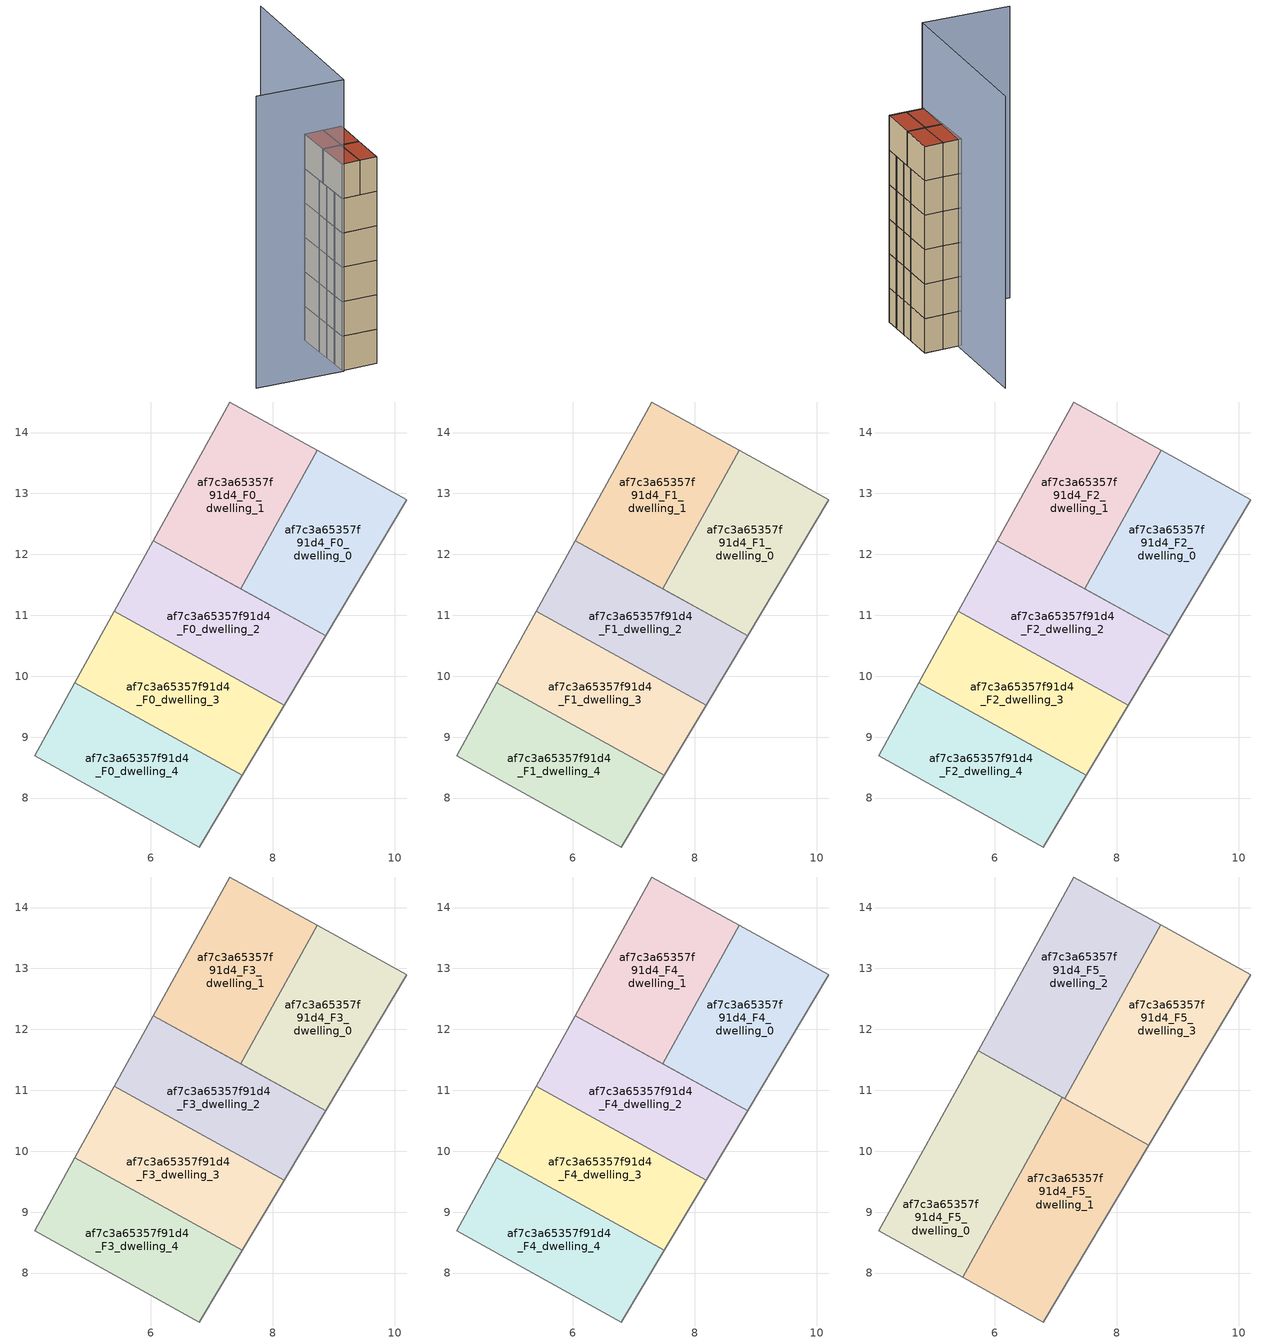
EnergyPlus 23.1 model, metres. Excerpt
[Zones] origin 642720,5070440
af7c3a65357f91d4_F0_dwelling_0
 floor ground (EU_floor_Construction): 8.87,10.67 10.2,12.9 8.73,13.71 7.47,11.44 z0
 wall adiabatic (EU_wall_Construction): 8.73,13.71 10.2,12.9 8.87,10.67 7.47,11.44 z0:3
 wall to af7c3a65357f91d4_F0_dwelling_1 (EU_wall_Construction): 7.47,11.44 8.73,13.71 z0:3
af7c3a65357f91d4_F0_dwelling_1
 floor ground (EU_floor_Construction): 7.47,11.44 8.73,13.71 7.3,14.5 6.04,12.23 z0
 wall adiabatic (EU_wall_Construction): 7.47,11.44 6.04,12.23 7.3,14.5 8.73,13.71 z0:3
af7c3a65357f91d4_F0_dwelling_2
 floor ground (EU_floor_Construction): 8.19,9.53 8.87,10.67 6.04,12.23 5.4,11.07 z0
 wall adiabatic (EU_wall_Construction): 5.4,11.07 6.04,12.23 8.87,10.67 8.19,9.53 z0:3
 wall to af7c3a65357f91d4_F0_dwelling_3 (EU_wall_Construction): 8.19,9.53 5.4,11.07 z0:3
af7c3a65357f91d4_F0_dwelling_3
 floor ground (EU_floor_Construction): 7.5,8.37 8.19,9.53 5.4,11.07 4.75,9.89 z0
 wall adiabatic (EU_wall_Construction): 8.19,9.53 7.5,8.37 / 4.75,9.89 5.4,11.07 z0:3
 wall to af7c3a65357f91d4_F0_dwelling_4 (EU_wall_Construction): 7.5,8.37 4.75,9.89 z0:3
af7c3a65357f91d4_F0_dwelling_4
 floor ground (EU_floor_Construction): 6.79,7.2 7.5,8.37 4.75,9.89 4.09,8.7 z0
 wall adiabatic (EU_wall_Construction): 7.5,8.37 6.79,7.2 4.09,8.7 4.75,9.89 z0:3
af7c3a65357f91d4_F1_dwelling_0
 floor to af7c3a65357f91d4_F0_dwelling_0 (EU_floor_Construction): 8.87,10.67 10.2,12.9 8.73,13.71 7.47,11.44 z3
 wall adiabatic (EU_wall_Construction): 8.73,13.71 10.2,12.9 8.87,10.67 7.47,11.44 z3:6
 wall to af7c3a65357f91d4_F1_dwelling_1 (EU_wall_Construction): 7.47,11.44 8.73,13.71 z3:6
af7c3a65357f91d4_F1_dwelling_1
 floor to af7c3a65357f91d4_F0_dwelling_1 (EU_floor_Construction): 7.47,11.44 8.73,13.71 7.3,14.5 6.04,12.23 z3
 wall adiabatic (EU_wall_Construction): 7.47,11.44 6.04,12.23 7.3,14.5 8.73,13.71 z3:6
af7c3a65357f91d4_F1_dwelling_2
 floor to af7c3a65357f91d4_F0_dwelling_2 (EU_floor_Construction): 8.19,9.53 8.87,10.67 6.04,12.23 5.4,11.07 z3
 wall adiabatic (EU_wall_Construction): 5.4,11.07 6.04,12.23 8.87,10.67 8.19,9.53 z3:6
 wall to af7c3a65357f91d4_F1_dwelling_3 (EU_wall_Construction): 8.19,9.53 5.4,11.07 z3:6
af7c3a65357f91d4_F1_dwelling_3
 floor to af7c3a65357f91d4_F0_dwelling_3 (EU_floor_Construction): 7.5,8.37 8.19,9.53 5.4,11.07 4.75,9.89 z3
 wall adiabatic (EU_wall_Construction): 8.19,9.53 7.5,8.37 / 4.75,9.89 5.4,11.07 z3:6
 wall to af7c3a65357f91d4_F1_dwelling_4 (EU_wall_Construction): 7.5,8.37 4.75,9.89 z3:6
af7c3a65357f91d4_F1_dwelling_4
 floor to af7c3a65357f91d4_F0_dwelling_4 (EU_floor_Construction): 6.79,7.2 7.5,8.37 4.75,9.89 4.09,8.7 z3
 wall adiabatic (EU_wall_Construction): 7.5,8.37 6.79,7.2 4.09,8.7 4.75,9.89 z3:6
af7c3a65357f91d4_F2_dwelling_0
 floor to af7c3a65357f91d4_F1_dwelling_0 (EU_floor_Construction): 8.87,10.67 10.2,12.9 8.73,13.71 7.47,11.44 z6
 wall adiabatic (EU_wall_Construction): 8.73,13.71 10.2,12.9 8.87,10.67 7.47,11.44 z6:9
 wall to af7c3a65357f91d4_F2_dwelling_1 (EU_wall_Construction): 7.47,11.44 8.73,13.71 z6:9
af7c3a65357f91d4_F2_dwelling_1
 floor to af7c3a65357f91d4_F1_dwelling_1 (EU_floor_Construction): 7.47,11.44 8.73,13.71 7.3,14.5 6.04,12.23 z6
 wall adiabatic (EU_wall_Construction): 7.47,11.44 6.04,12.23 7.3,14.5 8.73,13.71 z6:9
af7c3a65357f91d4_F2_dwelling_2
 floor to af7c3a65357f91d4_F1_dwelling_2 (EU_floor_Construction): 8.19,9.53 8.87,10.67 6.04,12.23 5.4,11.07 z6
 wall adiabatic (EU_wall_Construction): 5.4,11.07 6.04,12.23 8.87,10.67 8.19,9.53 z6:9
 wall to af7c3a65357f91d4_F2_dwelling_3 (EU_wall_Construction): 8.19,9.53 5.4,11.07 z6:9
af7c3a65357f91d4_F2_dwelling_3
 floor to af7c3a65357f91d4_F1_dwelling_3 (EU_floor_Construction): 7.5,8.37 8.19,9.53 5.4,11.07 4.75,9.89 z6
 wall adiabatic (EU_wall_Construction): 8.19,9.53 7.5,8.37 / 4.75,9.89 5.4,11.07 z6:9
 wall to af7c3a65357f91d4_F2_dwelling_4 (EU_wall_Construction): 7.5,8.37 4.75,9.89 z6:9
af7c3a65357f91d4_F2_dwelling_4
 floor to af7c3a65357f91d4_F1_dwelling_4 (EU_floor_Construction): 6.79,7.2 7.5,8.37 4.75,9.89 4.09,8.7 z6
 wall adiabatic (EU_wall_Construction): 7.5,8.37 6.79,7.2 4.09,8.7 4.75,9.89 z6:9
af7c3a65357f91d4_F3_dwelling_0
 floor to af7c3a65357f91d4_F2_dwelling_0 (EU_floor_Construction): 8.87,10.67 10.2,12.9 8.73,13.71 7.47,11.44 z9
 wall adiabatic (EU_wall_Construction): 8.73,13.71 10.2,12.9 8.87,10.67 7.47,11.44 z9:12
 wall to af7c3a65357f91d4_F3_dwelling_1 (EU_wall_Construction): 7.47,11.44 8.73,13.71 z9:12
af7c3a65357f91d4_F3_dwelling_1
 floor to af7c3a65357f91d4_F2_dwelling_1 (EU_floor_Construction): 7.47,11.44 8.73,13.71 7.3,14.5 6.04,12.23 z9
 wall adiabatic (EU_wall_Construction): 7.47,11.44 6.04,12.23 7.3,14.5 8.73,13.71 z9:12
af7c3a65357f91d4_F3_dwelling_2
 floor to af7c3a65357f91d4_F2_dwelling_2 (EU_floor_Construction): 8.19,9.53 8.87,10.67 6.04,12.23 5.4,11.07 z9
 wall adiabatic (EU_wall_Construction): 5.4,11.07 6.04,12.23 8.87,10.67 8.19,9.53 z9:12
 wall to af7c3a65357f91d4_F3_dwelling_3 (EU_wall_Construction): 8.19,9.53 5.4,11.07 z9:12
af7c3a65357f91d4_F3_dwelling_3
 floor to af7c3a65357f91d4_F2_dwelling_3 (EU_floor_Construction): 7.5,8.37 8.19,9.53 5.4,11.07 4.75,9.89 z9
 wall adiabatic (EU_wall_Construction): 8.19,9.53 7.5,8.37 / 4.75,9.89 5.4,11.07 z9:12
 wall to af7c3a65357f91d4_F3_dwelling_4 (EU_wall_Construction): 7.5,8.37 4.75,9.89 z9:12
af7c3a65357f91d4_F3_dwelling_4
 floor to af7c3a65357f91d4_F2_dwelling_4 (EU_floor_Construction): 6.79,7.2 7.5,8.37 4.75,9.89 4.09,8.7 z9
 wall adiabatic (EU_wall_Construction): 7.5,8.37 6.79,7.2 4.09,8.7 4.75,9.89 z9:12
af7c3a65357f91d4_F4_dwelling_0
 floor to af7c3a65357f91d4_F3_dwelling_0 (EU_floor_Construction): 8.87,10.67 10.2,12.9 8.73,13.71 7.47,11.44 z12
 wall adiabatic (EU_wall_Construction): 8.73,13.71 10.2,12.9 8.87,10.67 7.47,11.44 z12:15
 wall to af7c3a65357f91d4_F4_dwelling_1 (EU_wall_Construction): 7.47,11.44 8.73,13.71 z12:15
af7c3a65357f91d4_F4_dwelling_1
 floor to af7c3a65357f91d4_F3_dwelling_1 (EU_floor_Construction): 7.47,11.44 8.73,13.71 7.3,14.5 6.04,12.23 z12
 wall adiabatic (EU_wall_Construction): 7.47,11.44 6.04,12.23 7.3,14.5 8.73,13.71 z12:15
 roof outside (EU_roof_Construction): 8.72,13.71 7.3,14.5 8.73,13.71 7.47,11.44 z15
af7c3a65357f91d4_F4_dwelling_2
 floor to af7c3a65357f91d4_F3_dwelling_2 (EU_floor_Construction): 8.19,9.53 8.87,10.67 6.04,12.23 5.4,11.07 z12
 wall adiabatic (EU_wall_Construction): 5.4,11.07 6.04,12.23 8.87,10.67 8.19,9.53 z12:15
 wall to af7c3a65357f91d4_F4_dwelling_3 (EU_wall_Construction): 8.19,9.53 5.4,11.07 z12:15
 ceiling adiabatic (EU_roof_Construction): 8.53,10.1 8.19,9.53 6.78,10.3 7.1,10.89 z15
af7c3a65357f91d4_F4_dwelling_3
 floor to af7c3a65357f91d4_F3_dwelling_3 (EU_floor_Construction): 7.5,8.37 8.19,9.53 5.4,11.07 4.75,9.89 z12
 wall adiabatic (EU_wall_Construction): 8.19,9.53 7.5,8.37 / 4.75,9.89 5.4,11.07 z12:15
 wall to af7c3a65357f91d4_F4_dwelling_4 (EU_wall_Construction): 7.5,8.37 4.75,9.89 z12:15
af7c3a65357f91d4_F4_dwelling_4
 floor to af7c3a65357f91d4_F3_dwelling_4 (EU_floor_Construction): 6.79,7.2 7.5,8.37 4.75,9.89 4.09,8.7 z12
 wall adiabatic (EU_wall_Construction): 7.5,8.37 6.79,7.2 4.09,8.7 4.75,9.89 z12:15
af7c3a65357f91d4_F5_dwelling_0
 floor to af7c3a65357f91d4_F4_dwelling_4 (EU_floor_Construction): 5.47,7.93 6.13,9.13 4.75,9.89 4.09,8.7 z15
 floor to af7c3a65357f91d4_F4_dwelling_3 (EU_floor_Construction): 6.13,9.13 6.78,10.3 5.4,11.07 4.75,9.89 z15
 floor to af7c3a65357f91d4_F4_dwelling_2 (EU_floor_Construction): 6.78,10.3 7.1,10.89 5.72,11.65 5.4,11.07 z15
 wall to af7c3a65357f91d4_F5_dwelling_1 (EU_wall_Construction): 7.1,10.89 5.47,7.93 z15:18
 wall adiabatic (EU_wall_Construction): 5.47,7.93 4.09,8.7 5.72,11.65 7.1,10.89 z15:18
 roof outside (EU_roof_Construction): 7.1,10.89 5.47,7.93 4.09,8.7 5.72,11.65 z18
af7c3a65357f91d4_F5_dwelling_1
 floor to af7c3a65357f91d4_F4_dwelling_4 (EU_floor_Construction): 6.79,7.2 7.5,8.37 6.13,9.13 5.47,7.93 z15
 floor to af7c3a65357f91d4_F4_dwelling_3 (EU_floor_Construction): 7.5,8.37 8.19,9.53 6.78,10.3 6.13,9.13 z15
 floor adiabatic (EU_floor_Construction): 6.79,7.2 8.53,10.1 7.1,10.89 6.13,9.13 6.78,10.3 8.19,9.53 z15
 wall adiabatic (EU_wall_Construction): 7.1,10.89 8.53,10.1 6.79,7.2 5.47,7.93 z15:18
 roof outside (EU_roof_Construction): 8.53,10.1 6.79,7.2 5.47,7.93 7.1,10.89 z18
af7c3a65357f91d4_F5_dwelling_2
 floor to af7c3a65357f91d4_F4_dwelling_1 (EU_floor_Construction): 7.47,11.44 8.72,13.71 7.3,14.5 6.04,12.23 z15
 floor to af7c3a65357f91d4_F4_dwelling_2 (EU_floor_Construction): 7.15,10.86 7.47,11.44 6.04,12.23 5.72,11.65 z15
 wall to af7c3a65357f91d4_F5_dwelling_3 (EU_wall_Construction): 8.72,13.71 7.15,10.86 z15:18
 wall adiabatic (EU_wall_Construction): 7.15,10.86 5.72,11.65 7.3,14.5 8.72,13.71 z15:18
 roof outside (EU_roof_Construction): 8.72,13.71 7.15,10.86 5.72,11.65 7.3,14.5 z18
af7c3a65357f91d4_F5_dwelling_3
 floor to af7c3a65357f91d4_F4_dwelling_0 (EU_floor_Construction): 8.87,10.67 10.2,12.9 8.73,13.71 7.47,11.44 z15
 floor to af7c3a65357f91d4_F4_dwelling_2 (EU_floor_Construction): 8.53,10.1 8.87,10.67 7.47,11.44 7.15,10.86 z15
 wall adiabatic (EU_wall_Construction): 8.72,13.71 10.2,12.9 8.53,10.1 7.15,10.86 z15:18
 roof outside (EU_roof_Construction): 10.2,12.9 8.53,10.1 7.15,10.86 8.72,13.71 z18
shading: 12.2,22.01 4.03,8.53 / 4.03,8.53 -2.51,12.5 z0:25.4
[Building]
EU S2 Campaign: North Axis=0; Terrain=City; Solar Distribution=FullExterior
[Site:Location]
Lyon-Bron: Latitude=45.75; Longitude=5; Time Zone=1; Elevation=198
[SizingPeriod:WeatherFileDays]
AnnualSizingPeriod: Begin Month=1; Begin Day of Month=1; End Month=12; End Day of Month=31; Day of Week for Start Day=Monday; Use Weather File Daylight Saving Period=No; Use Weather File Rain and Snow Indicators=No
[MATERIAL]
EU_InternalMass_Material: Roughness=MediumRough; Thickness=0.1; Conductivity=1; Density=1800; Specific Heat=900; Thermal Absorptance=0.9; Solar Absorptance=0.7; Visible Absorptance=0.7
[MATERIAL:NOMASS] Roughness=MediumRough; Thermal Absorptance=0.9; Solar Absorptance=0.7; Visible Absorptance=0.7
Name | Thermal Resistance
EU_wall_NoMass | 0.776494
EU_roof_NoMass | 0.486893
EU_floor_NoMass | 0.421597
[CONSTRUCTION]
EU_wall_Construction: EU_wall_NoMass
EU_roof_Construction: EU_roof_NoMass
EU_floor_Construction: EU_floor_NoMass
EU_InternalMass_Construction: EU_InternalMass_Material
[ZONE] Type=1; Multiplier=1; Ceiling Height=autocalculate; Floor Area=autocalculate; Part of Total Floor Area=Yes
Name | Volume
af7c3a65357f91d4_F0_dwelling_0; af7c3a65357f91d4_F1_dwelling_0; af7c3a65357f91d4_F2_dwelling_0; af7c3a65357f91d4_F3_dwelling_0; af7c3a65357f91d4_F4_dwelling_0 | 12.7485
af7c3a65357f91d4_F5_dwelling_0; af7c3a65357f91d4_F5_dwelling_3 | 15.9368
af7c3a65357f91d4_F0_dwelling_1; af7c3a65357f91d4_F1_dwelling_1; af7c3a65357f91d4_F2_dwelling_1; af7c3a65357f91d4_F3_dwelling_1; af7c3a65357f91d4_F4_dwelling_1; af7c3a65357f91d4_F0_dwelling_4; af7c3a65357f91d4_F1_dwelling_4; af7c3a65357f91d4_F2_dwelling_4; af7c3a65357f91d4_F3_dwelling_4; af7c3a65357f91d4_F4_dwelling_4 | 12.7471
af7c3a65357f91d4_F5_dwelling_1 | 15.9324
af7c3a65357f91d4_F0_dwelling_2; af7c3a65357f91d4_F1_dwelling_2; af7c3a65357f91d4_F2_dwelling_2; af7c3a65357f91d4_F3_dwelling_2; af7c3a65357f91d4_F4_dwelling_2 | 12.7544
af7c3a65357f91d4_F5_dwelling_2 | 15.9331
af7c3a65357f91d4_F0_dwelling_3; af7c3a65357f91d4_F1_dwelling_3; af7c3a65357f91d4_F2_dwelling_3; af7c3a65357f91d4_F3_dwelling_3; af7c3a65357f91d4_F4_dwelling_3 | 12.7375
[INTERNALMASS] Construction=EU_InternalMass_Construction
Name | Zone or ZoneList | Surface Area
af7c3a65357f91d4_F0_dwelling_0_EU_InternalMass | af7c3a65357f91d4_F0_dwelling_0 | 4.24892
af7c3a65357f91d4_F0_dwelling_1_EU_InternalMass | af7c3a65357f91d4_F0_dwelling_1 | 4.24937
af7c3a65357f91d4_F0_dwelling_2_EU_InternalMass | af7c3a65357f91d4_F0_dwelling_2 | 4.25137
af7c3a65357f91d4_F0_dwelling_3_EU_InternalMass | af7c3a65357f91d4_F0_dwelling_3 | 4.24622
af7c3a65357f91d4_F0_dwelling_4_EU_InternalMass | af7c3a65357f91d4_F0_dwelling_4 | 4.24913
af7c3a65357f91d4_F1_dwelling_0_EU_InternalMass | af7c3a65357f91d4_F1_dwelling_0 | 4.24892
af7c3a65357f91d4_F1_dwelling_1_EU_InternalMass | af7c3a65357f91d4_F1_dwelling_1 | 4.24937
af7c3a65357f91d4_F1_dwelling_2_EU_InternalMass | af7c3a65357f91d4_F1_dwelling_2 | 4.25137
af7c3a65357f91d4_F1_dwelling_3_EU_InternalMass | af7c3a65357f91d4_F1_dwelling_3 | 4.24622
af7c3a65357f91d4_F1_dwelling_4_EU_InternalMass | af7c3a65357f91d4_F1_dwelling_4 | 4.24913
af7c3a65357f91d4_F2_dwelling_0_EU_InternalMass | af7c3a65357f91d4_F2_dwelling_0 | 4.24892
af7c3a65357f91d4_F2_dwelling_1_EU_InternalMass | af7c3a65357f91d4_F2_dwelling_1 | 4.24937
af7c3a65357f91d4_F2_dwelling_2_EU_InternalMass | af7c3a65357f91d4_F2_dwelling_2 | 4.25137
af7c3a65357f91d4_F2_dwelling_3_EU_InternalMass | af7c3a65357f91d4_F2_dwelling_3 | 4.24622
af7c3a65357f91d4_F2_dwelling_4_EU_InternalMass | af7c3a65357f91d4_F2_dwelling_4 | 4.24913
af7c3a65357f91d4_F3_dwelling_0_EU_InternalMass | af7c3a65357f91d4_F3_dwelling_0 | 4.24892
af7c3a65357f91d4_F3_dwelling_1_EU_InternalMass | af7c3a65357f91d4_F3_dwelling_1 | 4.24937
af7c3a65357f91d4_F3_dwelling_2_EU_InternalMass | af7c3a65357f91d4_F3_dwelling_2 | 4.25137
af7c3a65357f91d4_F3_dwelling_3_EU_InternalMass | af7c3a65357f91d4_F3_dwelling_3 | 4.24622
af7c3a65357f91d4_F3_dwelling_4_EU_InternalMass | af7c3a65357f91d4_F3_dwelling_4 | 4.24913
af7c3a65357f91d4_F4_dwelling_0_EU_InternalMass | af7c3a65357f91d4_F4_dwelling_0 | 4.24892
af7c3a65357f91d4_F4_dwelling_1_EU_InternalMass | af7c3a65357f91d4_F4_dwelling_1 | 4.24937
af7c3a65357f91d4_F4_dwelling_2_EU_InternalMass | af7c3a65357f91d4_F4_dwelling_2 | 4.25137
af7c3a65357f91d4_F4_dwelling_3_EU_InternalMass | af7c3a65357f91d4_F4_dwelling_3 | 4.24622
af7c3a65357f91d4_F4_dwelling_4_EU_InternalMass | af7c3a65357f91d4_F4_dwelling_4 | 4.24913
af7c3a65357f91d4_F5_dwelling_0_EU_InternalMass | af7c3a65357f91d4_F5_dwelling_0 | 5.31196
af7c3a65357f91d4_F5_dwelling_1_EU_InternalMass | af7c3a65357f91d4_F5_dwelling_1 | 5.31106
af7c3a65357f91d4_F5_dwelling_2_EU_InternalMass | af7c3a65357f91d4_F5_dwelling_2 | 5.3113
af7c3a65357f91d4_F5_dwelling_3_EU_InternalMass | af7c3a65357f91d4_F5_dwelling_3 | 5.31213
[OTHEREQUIPMENT] Fuel Type=Electricity; Design Level Calculation Method=Watts/Area; Power per Zone Floor Area=1; Fraction Latent=0; Fraction Radiant=0; Fraction Lost=0; Carbon Dioxide Generation Rate=0; EndUse Subcategory=EU_Step8_InternalGains
Name | Zone or ZoneList or Space or SpaceList | Schedule
EU_Step8_InternalGain_af7c3a65357f91d4_F0_dwelling_0_f000 | af7c3a65357f91d4_F0_dwelling_0 | EU_Step8_GainSchedule_af7c3a65357f91d4_F0_dwelling_0_f000
EU_Step8_InternalGain_af7c3a65357f91d4_F0_dwelling_1_f000 | af7c3a65357f91d4_F0_dwelling_1 | EU_Step8_GainSchedule_af7c3a65357f91d4_F0_dwelling_1_f000
EU_Step8_InternalGain_af7c3a65357f91d4_F0_dwelling_2_f000 | af7c3a65357f91d4_F0_dwelling_2 | EU_Step8_GainSchedule_af7c3a65357f91d4_F0_dwelling_2_f000
EU_Step8_InternalGain_af7c3a65357f91d4_F0_dwelling_3_f000 | af7c3a65357f91d4_F0_dwelling_3 | EU_Step8_GainSchedule_af7c3a65357f91d4_F0_dwelling_3_f000
EU_Step8_InternalGain_af7c3a65357f91d4_F0_dwelling_4_f000 | af7c3a65357f91d4_F0_dwelling_4 | EU_Step8_GainSchedule_af7c3a65357f91d4_F0_dwelling_4_f000
EU_Step8_InternalGain_af7c3a65357f91d4_F1_dwelling_0_f000 | af7c3a65357f91d4_F1_dwelling_0 | EU_Step8_GainSchedule_af7c3a65357f91d4_F1_dwelling_0_f000
EU_Step8_InternalGain_af7c3a65357f91d4_F1_dwelling_1_f000 | af7c3a65357f91d4_F1_dwelling_1 | EU_Step8_GainSchedule_af7c3a65357f91d4_F1_dwelling_1_f000
EU_Step8_InternalGain_af7c3a65357f91d4_F1_dwelling_2_f000 | af7c3a65357f91d4_F1_dwelling_2 | EU_Step8_GainSchedule_af7c3a65357f91d4_F1_dwelling_2_f000
EU_Step8_InternalGain_af7c3a65357f91d4_F1_dwelling_3_f000 | af7c3a65357f91d4_F1_dwelling_3 | EU_Step8_GainSchedule_af7c3a65357f91d4_F1_dwelling_3_f000
EU_Step8_InternalGain_af7c3a65357f91d4_F1_dwelling_4_f000 | af7c3a65357f91d4_F1_dwelling_4 | EU_Step8_GainSchedule_af7c3a65357f91d4_F1_dwelling_4_f000
EU_Step8_InternalGain_af7c3a65357f91d4_F2_dwelling_0_f000 | af7c3a65357f91d4_F2_dwelling_0 | EU_Step8_GainSchedule_af7c3a65357f91d4_F2_dwelling_0_f000
EU_Step8_InternalGain_af7c3a65357f91d4_F2_dwelling_1_f000 | af7c3a65357f91d4_F2_dwelling_1 | EU_Step8_GainSchedule_af7c3a65357f91d4_F2_dwelling_1_f000
EU_Step8_InternalGain_af7c3a65357f91d4_F2_dwelling_2_f000 | af7c3a65357f91d4_F2_dwelling_2 | EU_Step8_GainSchedule_af7c3a65357f91d4_F2_dwelling_2_f000
EU_Step8_InternalGain_af7c3a65357f91d4_F2_dwelling_3_f000 | af7c3a65357f91d4_F2_dwelling_3 | EU_Step8_GainSchedule_af7c3a65357f91d4_F2_dwelling_3_f000
EU_Step8_InternalGain_af7c3a65357f91d4_F2_dwelling_4_f000 | af7c3a65357f91d4_F2_dwelling_4 | EU_Step8_GainSchedule_af7c3a65357f91d4_F2_dwelling_4_f000
EU_Step8_InternalGain_af7c3a65357f91d4_F3_dwelling_0_f000 | af7c3a65357f91d4_F3_dwelling_0 | EU_Step8_GainSchedule_af7c3a65357f91d4_F3_dwelling_0_f000
EU_Step8_InternalGain_af7c3a65357f91d4_F3_dwelling_1_f000 | af7c3a65357f91d4_F3_dwelling_1 | EU_Step8_GainSchedule_af7c3a65357f91d4_F3_dwelling_1_f000
EU_Step8_InternalGain_af7c3a65357f91d4_F3_dwelling_2_f000 | af7c3a65357f91d4_F3_dwelling_2 | EU_Step8_GainSchedule_af7c3a65357f91d4_F3_dwelling_2_f000
EU_Step8_InternalGain_af7c3a65357f91d4_F3_dwelling_3_f000 | af7c3a65357f91d4_F3_dwelling_3 | EU_Step8_GainSchedule_af7c3a65357f91d4_F3_dwelling_3_f000
EU_Step8_InternalGain_af7c3a65357f91d4_F3_dwelling_4_f000 | af7c3a65357f91d4_F3_dwelling_4 | EU_Step8_GainSchedule_af7c3a65357f91d4_F3_dwelling_4_f000
EU_Step8_InternalGain_af7c3a65357f91d4_F4_dwelling_0_f000 | af7c3a65357f91d4_F4_dwelling_0 | EU_Step8_GainSchedule_af7c3a65357f91d4_F4_dwelling_0_f000
EU_Step8_InternalGain_af7c3a65357f91d4_F4_dwelling_1_f000 | af7c3a65357f91d4_F4_dwelling_1 | EU_Step8_GainSchedule_af7c3a65357f91d4_F4_dwelling_1_f000
EU_Step8_InternalGain_af7c3a65357f91d4_F4_dwelling_2_f000 | af7c3a65357f91d4_F4_dwelling_2 | EU_Step8_GainSchedule_af7c3a65357f91d4_F4_dwelling_2_f000
EU_Step8_InternalGain_af7c3a65357f91d4_F4_dwelling_3_f000 | af7c3a65357f91d4_F4_dwelling_3 | EU_Step8_GainSchedule_af7c3a65357f91d4_F4_dwelling_3_f000
EU_Step8_InternalGain_af7c3a65357f91d4_F4_dwelling_4_f000 | af7c3a65357f91d4_F4_dwelling_4 | EU_Step8_GainSchedule_af7c3a65357f91d4_F4_dwelling_4_f000
EU_Step8_InternalGain_af7c3a65357f91d4_F5_dwelling_0_f000 | af7c3a65357f91d4_F5_dwelling_0 | EU_Step8_GainSchedule_af7c3a65357f91d4_F5_dwelling_0_f000
EU_Step8_InternalGain_af7c3a65357f91d4_F5_dwelling_1_f000 | af7c3a65357f91d4_F5_dwelling_1 | EU_Step8_GainSchedule_af7c3a65357f91d4_F5_dwelling_1_f000
EU_Step8_InternalGain_af7c3a65357f91d4_F5_dwelling_2_f000 | af7c3a65357f91d4_F5_dwelling_2 | EU_Step8_GainSchedule_af7c3a65357f91d4_F5_dwelling_2_f000
EU_Step8_InternalGain_af7c3a65357f91d4_F5_dwelling_3_f000 | af7c3a65357f91d4_F5_dwelling_3 | EU_Step8_GainSchedule_af7c3a65357f91d4_F5_dwelling_3_f000
[ZONEVENTILATION:DESIGNFLOWRATE] Schedule=EU_AlwaysOn; Design Flow Rate Calculation Method=AirChanges/Hour; Air Changes per Hour=0.693814; Ventilation Type=Natural; Fan Pressure Rise=0; Fan Total Efficiency=1; Constant Term Coefficient=1; Temperature Term Coefficient=0; Velocity Term Coefficient=0; Velocity Squared Term Coefficient=0; Minimum Indoor Temperature=-100; Maximum Indoor Temperature=100; Delta Temperature=-100; Minimum Outdoor Temperature=-100; Maximum Outdoor Temperature=100; Maximum Wind Speed=40
Name | Zone or ZoneList or Space or SpaceList
EU_ConstantAir_af7c3a65357f91d4_F0_dwelling_0 | af7c3a65357f91d4_F0_dwelling_0
EU_ConstantAir_af7c3a65357f91d4_F0_dwelling_1 | af7c3a65357f91d4_F0_dwelling_1
EU_ConstantAir_af7c3a65357f91d4_F0_dwelling_2 | af7c3a65357f91d4_F0_dwelling_2
EU_ConstantAir_af7c3a65357f91d4_F0_dwelling_3 | af7c3a65357f91d4_F0_dwelling_3
EU_ConstantAir_af7c3a65357f91d4_F0_dwelling_4 | af7c3a65357f91d4_F0_dwelling_4
EU_ConstantAir_af7c3a65357f91d4_F1_dwelling_0 | af7c3a65357f91d4_F1_dwelling_0
EU_ConstantAir_af7c3a65357f91d4_F1_dwelling_1 | af7c3a65357f91d4_F1_dwelling_1
EU_ConstantAir_af7c3a65357f91d4_F1_dwelling_2 | af7c3a65357f91d4_F1_dwelling_2
EU_ConstantAir_af7c3a65357f91d4_F1_dwelling_3 | af7c3a65357f91d4_F1_dwelling_3
EU_ConstantAir_af7c3a65357f91d4_F1_dwelling_4 | af7c3a65357f91d4_F1_dwelling_4
EU_ConstantAir_af7c3a65357f91d4_F2_dwelling_0 | af7c3a65357f91d4_F2_dwelling_0
EU_ConstantAir_af7c3a65357f91d4_F2_dwelling_1 | af7c3a65357f91d4_F2_dwelling_1
EU_ConstantAir_af7c3a65357f91d4_F2_dwelling_2 | af7c3a65357f91d4_F2_dwelling_2
EU_ConstantAir_af7c3a65357f91d4_F2_dwelling_3 | af7c3a65357f91d4_F2_dwelling_3
EU_ConstantAir_af7c3a65357f91d4_F2_dwelling_4 | af7c3a65357f91d4_F2_dwelling_4
EU_ConstantAir_af7c3a65357f91d4_F3_dwelling_0 | af7c3a65357f91d4_F3_dwelling_0
EU_ConstantAir_af7c3a65357f91d4_F3_dwelling_1 | af7c3a65357f91d4_F3_dwelling_1
EU_ConstantAir_af7c3a65357f91d4_F3_dwelling_2 | af7c3a65357f91d4_F3_dwelling_2
EU_ConstantAir_af7c3a65357f91d4_F3_dwelling_3 | af7c3a65357f91d4_F3_dwelling_3
EU_ConstantAir_af7c3a65357f91d4_F3_dwelling_4 | af7c3a65357f91d4_F3_dwelling_4
EU_ConstantAir_af7c3a65357f91d4_F4_dwelling_0 | af7c3a65357f91d4_F4_dwelling_0
EU_ConstantAir_af7c3a65357f91d4_F4_dwelling_1 | af7c3a65357f91d4_F4_dwelling_1
EU_ConstantAir_af7c3a65357f91d4_F4_dwelling_2 | af7c3a65357f91d4_F4_dwelling_2
EU_ConstantAir_af7c3a65357f91d4_F4_dwelling_3 | af7c3a65357f91d4_F4_dwelling_3
EU_ConstantAir_af7c3a65357f91d4_F4_dwelling_4 | af7c3a65357f91d4_F4_dwelling_4
EU_ConstantAir_af7c3a65357f91d4_F5_dwelling_0 | af7c3a65357f91d4_F5_dwelling_0
EU_ConstantAir_af7c3a65357f91d4_F5_dwelling_1 | af7c3a65357f91d4_F5_dwelling_1
EU_ConstantAir_af7c3a65357f91d4_F5_dwelling_2 | af7c3a65357f91d4_F5_dwelling_2
EU_ConstantAir_af7c3a65357f91d4_F5_dwelling_3 | af7c3a65357f91d4_F5_dwelling_3
[HVACTEMPLATE:THERMOSTAT] Constant Heating Setpoint=20; Constant Cooling Setpoint=50
EU_HeatOnly_af7c3a65357f91d4_F0_dwelling_0; EU_HeatOnly_af7c3a65357f91d4_F0_dwelling_1; EU_HeatOnly_af7c3a65357f91d4_F0_dwelling_2; EU_HeatOnly_af7c3a65357f91d4_F0_dwelling_3; EU_HeatOnly_af7c3a65357f91d4_F0_dwelling_4; EU_HeatOnly_af7c3a65357f91d4_F1_dwelling_0; EU_HeatOnly_af7c3a65357f91d4_F1_dwelling_1; EU_HeatOnly_af7c3a65357f91d4_F1_dwelling_2; EU_HeatOnly_af7c3a65357f91d4_F1_dwelling_3; EU_HeatOnly_af7c3a65357f91d4_F1_dwelling_4; EU_HeatOnly_af7c3a65357f91d4_F2_dwelling_0; EU_HeatOnly_af7c3a65357f91d4_F2_dwelling_1; EU_HeatOnly_af7c3a65357f91d4_F2_dwelling_2; EU_HeatOnly_af7c3a65357f91d4_F2_dwelling_3; EU_HeatOnly_af7c3a65357f91d4_F2_dwelling_4; EU_HeatOnly_af7c3a65357f91d4_F3_dwelling_0; EU_HeatOnly_af7c3a65357f91d4_F3_dwelling_1; EU_HeatOnly_af7c3a65357f91d4_F3_dwelling_2; EU_HeatOnly_af7c3a65357f91d4_F3_dwelling_3; EU_HeatOnly_af7c3a65357f91d4_F3_dwelling_4; EU_HeatOnly_af7c3a65357f91d4_F4_dwelling_0; EU_HeatOnly_af7c3a65357f91d4_F4_dwelling_1; EU_HeatOnly_af7c3a65357f91d4_F4_dwelling_2; EU_HeatOnly_af7c3a65357f91d4_F4_dwelling_3; EU_HeatOnly_af7c3a65357f91d4_F4_dwelling_4; EU_HeatOnly_af7c3a65357f91d4_F5_dwelling_0; EU_HeatOnly_af7c3a65357f91d4_F5_dwelling_1; EU_HeatOnly_af7c3a65357f91d4_F5_dwelling_2; EU_HeatOnly_af7c3a65357f91d4_F5_dwelling_3
[HVACTEMPLATE:ZONE:IDEALLOADSAIRSYSTEM] System Availability Schedule=EU_AlwaysOn; Maximum Heating Supply Air Temperature=50; Minimum Cooling Supply Air Temperature=13; Maximum Heating Supply Air Humidity Ratio=0.0156; Minimum Cooling Supply Air Humidity Ratio=0.0077; Heating Limit=NoLimit; Cooling Limit=NoLimit; Heating Availability Schedule=EU_AlwaysOn; Cooling Availability Schedule=EU_CoolingOff; Dehumidification Control Type=ConstantSensibleHeatRatio; Cooling Sensible Heat Ratio=0.7; Dehumidification Setpoint=60; Humidification Control Type=None; Humidification Setpoint=30; Outdoor Air Method=None; Outdoor Air Flow Rate per Person=0.00944; Outdoor Air Flow Rate per Zone Floor Area=0; Outdoor Air Flow Rate per Zone=0; Demand Controlled Ventilation Type=None; Outdoor Air Economizer Type=NoEconomizer; Heat Recovery Type=None; Sensible Heat Recovery Effectiveness=0.7; Latent Heat Recovery Effectiveness=0.65
Name | Template Thermostat
af7c3a65357f91d4_F0_dwelling_0 | EU_HeatOnly_af7c3a65357f91d4_F0_dwelling_0
af7c3a65357f91d4_F0_dwelling_1 | EU_HeatOnly_af7c3a65357f91d4_F0_dwelling_1
af7c3a65357f91d4_F0_dwelling_2 | EU_HeatOnly_af7c3a65357f91d4_F0_dwelling_2
af7c3a65357f91d4_F0_dwelling_3 | EU_HeatOnly_af7c3a65357f91d4_F0_dwelling_3
af7c3a65357f91d4_F0_dwelling_4 | EU_HeatOnly_af7c3a65357f91d4_F0_dwelling_4
af7c3a65357f91d4_F1_dwelling_0 | EU_HeatOnly_af7c3a65357f91d4_F1_dwelling_0
af7c3a65357f91d4_F1_dwelling_1 | EU_HeatOnly_af7c3a65357f91d4_F1_dwelling_1
af7c3a65357f91d4_F1_dwelling_2 | EU_HeatOnly_af7c3a65357f91d4_F1_dwelling_2
af7c3a65357f91d4_F1_dwelling_3 | EU_HeatOnly_af7c3a65357f91d4_F1_dwelling_3
af7c3a65357f91d4_F1_dwelling_4 | EU_HeatOnly_af7c3a65357f91d4_F1_dwelling_4
af7c3a65357f91d4_F2_dwelling_0 | EU_HeatOnly_af7c3a65357f91d4_F2_dwelling_0
af7c3a65357f91d4_F2_dwelling_1 | EU_HeatOnly_af7c3a65357f91d4_F2_dwelling_1
af7c3a65357f91d4_F2_dwelling_2 | EU_HeatOnly_af7c3a65357f91d4_F2_dwelling_2
af7c3a65357f91d4_F2_dwelling_3 | EU_HeatOnly_af7c3a65357f91d4_F2_dwelling_3
af7c3a65357f91d4_F2_dwelling_4 | EU_HeatOnly_af7c3a65357f91d4_F2_dwelling_4
af7c3a65357f91d4_F3_dwelling_0 | EU_HeatOnly_af7c3a65357f91d4_F3_dwelling_0
af7c3a65357f91d4_F3_dwelling_1 | EU_HeatOnly_af7c3a65357f91d4_F3_dwelling_1
af7c3a65357f91d4_F3_dwelling_2 | EU_HeatOnly_af7c3a65357f91d4_F3_dwelling_2
af7c3a65357f91d4_F3_dwelling_3 | EU_HeatOnly_af7c3a65357f91d4_F3_dwelling_3
af7c3a65357f91d4_F3_dwelling_4 | EU_HeatOnly_af7c3a65357f91d4_F3_dwelling_4
af7c3a65357f91d4_F4_dwelling_0 | EU_HeatOnly_af7c3a65357f91d4_F4_dwelling_0
af7c3a65357f91d4_F4_dwelling_1 | EU_HeatOnly_af7c3a65357f91d4_F4_dwelling_1
af7c3a65357f91d4_F4_dwelling_2 | EU_HeatOnly_af7c3a65357f91d4_F4_dwelling_2
af7c3a65357f91d4_F4_dwelling_3 | EU_HeatOnly_af7c3a65357f91d4_F4_dwelling_3
af7c3a65357f91d4_F4_dwelling_4 | EU_HeatOnly_af7c3a65357f91d4_F4_dwelling_4
af7c3a65357f91d4_F5_dwelling_0 | EU_HeatOnly_af7c3a65357f91d4_F5_dwelling_0
af7c3a65357f91d4_F5_dwelling_1 | EU_HeatOnly_af7c3a65357f91d4_F5_dwelling_1
af7c3a65357f91d4_F5_dwelling_2 | EU_HeatOnly_af7c3a65357f91d4_F5_dwelling_2
af7c3a65357f91d4_F5_dwelling_3 | EU_HeatOnly_af7c3a65357f91d4_F5_dwelling_3
[SIZING:ZONE] Zone Cooling Design Supply Air Temperature Input Method=SupplyAirTemperature; Zone Cooling Design Supply Air Temperature=13; Zone Heating Design Supply Air Temperature Input Method=SupplyAirTemperature; Zone Heating Design Supply Air Temperature=50; Zone Cooling Design Supply Air Humidity Ratio=0.008; Zone Heating Design Supply Air Humidity Ratio=0.008; Cooling Design Air Flow Method=DesignDay; Cooling Design Air Flow Rate=0; Cooling Minimum Air Flow per Zone Floor Area=0.000762; Cooling Minimum Air Flow=0; Cooling Minimum Air Flow Fraction=0.2; Heating Design Air Flow Method=DesignDay; Heating Design Air Flow Rate=0; Heating Maximum Air Flow per Zone Floor Area=0.002032; Heating Maximum Air Flow=0.141576; Heating Maximum Air Flow Fraction=0.3; Account for Dedicated Outdoor Air System=No; Dedicated Outdoor Air System Control Strategy=NeutralSupplyAir; Dedicated Outdoor Air Low Setpoint Temperature for Design=autosize; Dedicated Outdoor Air High Setpoint Temperature for Design=autosize; Zone Load Sizing Method=Sensible Load Only No Latent Load; Zone Latent Cooling Design Supply Air Humidity Ratio Input Method=HumidityRatioDifference; Zone Cooling Design Supply Air Humidity Ratio Difference=0.005; Zone Latent Heating Design Supply Air Humidity Ratio Input Method=HumidityRatioDifference; Zone Humidification Design Supply Air Humidity Ratio Difference=0.005
af7c3a65357f91d4_F0_dwelling_0; af7c3a65357f91d4_F0_dwelling_1; af7c3a65357f91d4_F0_dwelling_2; af7c3a65357f91d4_F0_dwelling_3; af7c3a65357f91d4_F0_dwelling_4; af7c3a65357f91d4_F1_dwelling_0; af7c3a65357f91d4_F1_dwelling_1; af7c3a65357f91d4_F1_dwelling_2; af7c3a65357f91d4_F1_dwelling_3; af7c3a65357f91d4_F1_dwelling_4; af7c3a65357f91d4_F2_dwelling_0; af7c3a65357f91d4_F2_dwelling_1; af7c3a65357f91d4_F2_dwelling_2; af7c3a65357f91d4_F2_dwelling_3; af7c3a65357f91d4_F2_dwelling_4; af7c3a65357f91d4_F3_dwelling_0; af7c3a65357f91d4_F3_dwelling_1; af7c3a65357f91d4_F3_dwelling_2; af7c3a65357f91d4_F3_dwelling_3; af7c3a65357f91d4_F3_dwelling_4; af7c3a65357f91d4_F4_dwelling_0; af7c3a65357f91d4_F4_dwelling_1; af7c3a65357f91d4_F4_dwelling_2; af7c3a65357f91d4_F4_dwelling_3; af7c3a65357f91d4_F4_dwelling_4; af7c3a65357f91d4_F5_dwelling_0; af7c3a65357f91d4_F5_dwelling_1; af7c3a65357f91d4_F5_dwelling_2; af7c3a65357f91d4_F5_dwelling_3
[SCHEDULE:CONSTANT]
Name | Hourly Value
EU_AlwaysOn | 1
EU_CoolingOff | 0
[SCHEDULE:FILE] Column Number=1; Rows to Skip at Top=0; Number of Hours of Data=8760; Column Separator=Comma; Interpolate to Timestep=No; Minutes per Item=60; Adjust Schedule for Daylight Savings=Yes
Name | File
EU_Step8_GainSchedule_af7c3a65357f91d4_F0_dwelling_0_f000 | ../../schedules/af7c3a65357f91d4/af7c3a65357f91d4_F0_dwelling_0_f000_gain.csv
EU_Step8_GainSchedule_af7c3a65357f91d4_F0_dwelling_1_f000 | ../../schedules/af7c3a65357f91d4/af7c3a65357f91d4_F0_dwelling_1_f000_gain.csv
EU_Step8_GainSchedule_af7c3a65357f91d4_F0_dwelling_2_f000 | ../../schedules/af7c3a65357f91d4/af7c3a65357f91d4_F0_dwelling_2_f000_gain.csv
EU_Step8_GainSchedule_af7c3a65357f91d4_F0_dwelling_3_f000 | ../../schedules/af7c3a65357f91d4/af7c3a65357f91d4_F0_dwelling_3_f000_gain.csv
EU_Step8_GainSchedule_af7c3a65357f91d4_F0_dwelling_4_f000 | ../../schedules/af7c3a65357f91d4/af7c3a65357f91d4_F0_dwelling_4_f000_gain.csv
EU_Step8_GainSchedule_af7c3a65357f91d4_F1_dwelling_0_f000 | ../../schedules/af7c3a65357f91d4/af7c3a65357f91d4_F1_dwelling_0_f000_gain.csv
EU_Step8_GainSchedule_af7c3a65357f91d4_F1_dwelling_1_f000 | ../../schedules/af7c3a65357f91d4/af7c3a65357f91d4_F1_dwelling_1_f000_gain.csv
EU_Step8_GainSchedule_af7c3a65357f91d4_F1_dwelling_2_f000 | ../../schedules/af7c3a65357f91d4/af7c3a65357f91d4_F1_dwelling_2_f000_gain.csv
EU_Step8_GainSchedule_af7c3a65357f91d4_F1_dwelling_3_f000 | ../../schedules/af7c3a65357f91d4/af7c3a65357f91d4_F1_dwelling_3_f000_gain.csv
EU_Step8_GainSchedule_af7c3a65357f91d4_F1_dwelling_4_f000 | ../../schedules/af7c3a65357f91d4/af7c3a65357f91d4_F1_dwelling_4_f000_gain.csv
EU_Step8_GainSchedule_af7c3a65357f91d4_F2_dwelling_0_f000 | ../../schedules/af7c3a65357f91d4/af7c3a65357f91d4_F2_dwelling_0_f000_gain.csv
EU_Step8_GainSchedule_af7c3a65357f91d4_F2_dwelling_1_f000 | ../../schedules/af7c3a65357f91d4/af7c3a65357f91d4_F2_dwelling_1_f000_gain.csv
EU_Step8_GainSchedule_af7c3a65357f91d4_F2_dwelling_2_f000 | ../../schedules/af7c3a65357f91d4/af7c3a65357f91d4_F2_dwelling_2_f000_gain.csv
EU_Step8_GainSchedule_af7c3a65357f91d4_F2_dwelling_3_f000 | ../../schedules/af7c3a65357f91d4/af7c3a65357f91d4_F2_dwelling_3_f000_gain.csv
EU_Step8_GainSchedule_af7c3a65357f91d4_F2_dwelling_4_f000 | ../../schedules/af7c3a65357f91d4/af7c3a65357f91d4_F2_dwelling_4_f000_gain.csv
EU_Step8_GainSchedule_af7c3a65357f91d4_F3_dwelling_0_f000 | ../../schedules/af7c3a65357f91d4/af7c3a65357f91d4_F3_dwelling_0_f000_gain.csv
EU_Step8_GainSchedule_af7c3a65357f91d4_F3_dwelling_1_f000 | ../../schedules/af7c3a65357f91d4/af7c3a65357f91d4_F3_dwelling_1_f000_gain.csv
EU_Step8_GainSchedule_af7c3a65357f91d4_F3_dwelling_2_f000 | ../../schedules/af7c3a65357f91d4/af7c3a65357f91d4_F3_dwelling_2_f000_gain.csv
EU_Step8_GainSchedule_af7c3a65357f91d4_F3_dwelling_3_f000 | ../../schedules/af7c3a65357f91d4/af7c3a65357f91d4_F3_dwelling_3_f000_gain.csv
EU_Step8_GainSchedule_af7c3a65357f91d4_F3_dwelling_4_f000 | ../../schedules/af7c3a65357f91d4/af7c3a65357f91d4_F3_dwelling_4_f000_gain.csv
EU_Step8_GainSchedule_af7c3a65357f91d4_F4_dwelling_0_f000 | ../../schedules/af7c3a65357f91d4/af7c3a65357f91d4_F4_dwelling_0_f000_gain.csv
EU_Step8_GainSchedule_af7c3a65357f91d4_F4_dwelling_1_f000 | ../../schedules/af7c3a65357f91d4/af7c3a65357f91d4_F4_dwelling_1_f000_gain.csv
EU_Step8_GainSchedule_af7c3a65357f91d4_F4_dwelling_2_f000 | ../../schedules/af7c3a65357f91d4/af7c3a65357f91d4_F4_dwelling_2_f000_gain.csv
EU_Step8_GainSchedule_af7c3a65357f91d4_F4_dwelling_3_f000 | ../../schedules/af7c3a65357f91d4/af7c3a65357f91d4_F4_dwelling_3_f000_gain.csv
EU_Step8_GainSchedule_af7c3a65357f91d4_F4_dwelling_4_f000 | ../../schedules/af7c3a65357f91d4/af7c3a65357f91d4_F4_dwelling_4_f000_gain.csv
EU_Step8_GainSchedule_af7c3a65357f91d4_F5_dwelling_0_f000 | ../../schedules/af7c3a65357f91d4/af7c3a65357f91d4_F5_dwelling_0_f000_gain.csv
EU_Step8_GainSchedule_af7c3a65357f91d4_F5_dwelling_1_f000 | ../../schedules/af7c3a65357f91d4/af7c3a65357f91d4_F5_dwelling_1_f000_gain.csv
EU_Step8_GainSchedule_af7c3a65357f91d4_F5_dwelling_2_f000 | ../../schedules/af7c3a65357f91d4/af7c3a65357f91d4_F5_dwelling_2_f000_gain.csv
EU_Step8_GainSchedule_af7c3a65357f91d4_F5_dwelling_3_f000 | ../../schedules/af7c3a65357f91d4/af7c3a65357f91d4_F5_dwelling_3_f000_gain.csv
